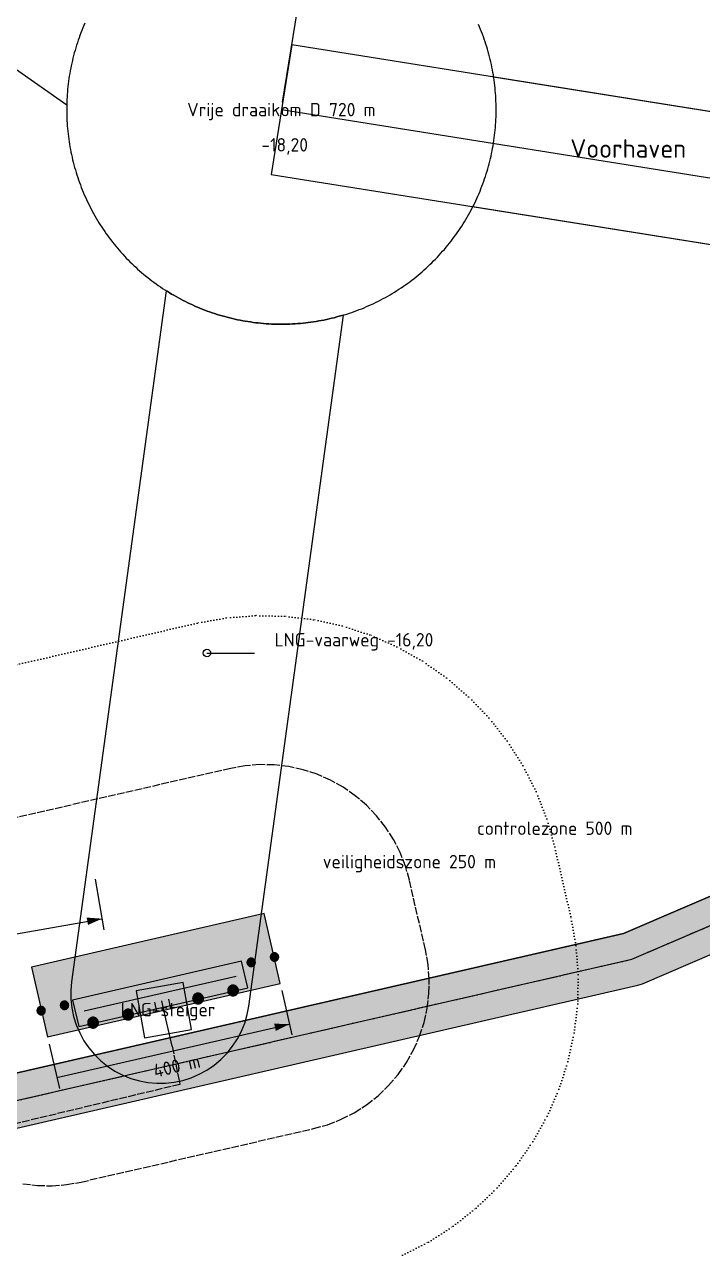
# Model space of a CAD drawing. Header units: metres. Extents: x 284000 to 318000, y 7632000 to 7666000.
# Drawn here: x 297104 to 298240, y 7647695 to 7649755 of the extents above; entities that cross this region are included whole.
import ezdxf
from ezdxf.enums import TextEntityAlignment as Align

# ---------------------------------------------------------------- set-up
doc = ezdxf.new("R2010")
doc.units = ezdxf.units.M
doc.header["$LTSCALE"] = 10
for name, pattern in [('DASHDOT', [3.556, 2.54, -0.508, 0, -0.508]), ('DASHED', [1.524, 1.27, -0.254]), ('DOT', [0.508, 0, -0.508])]:
    doc.linetypes.add(name, pattern=pattern)
for name, color, linetype in [('HV-BAGGER', 5, 'Continuous'), ('HV-D-INSTALLATIE', 211, 'Continuous'), ('HV-D-KRAAN', 7, 'Continuous'), ('HV-DRAAIKOM', 2, 'Continuous'), ('HV-GEUL', 5, 'Continuous'), ('HV-GEUL-AS', 1, 'Continuous'), ('HV-GOLFBREKER', 8, 'Continuous'), ('HV-KADE', 7, 'Continuous'), ('HV-LEIDING', 1, 'Continuous'), ('HV-ONDERGROND', 8, 'Continuous'), ('HV-SCHIP', 3, 'Continuous'), ('HV-TEKST-02', 7, 'Continuous'), ('HV-TOETS-LIGPLAATS-LNG', 4, 'Continuous'), ('HV-TOETS-WAND-VH-TALUD', 30, 'Continuous'), ('HV-VEILIGHEID', 1, 'Continuous'), ('HV-VOORHAVEN', 151, 'Continuous')]:
    doc.layers.add(name, color=color, linetype=linetype)
doc.styles.add('NLCS-ISO', font='NLCS-ISO.ttf')
picture_1 = doc.add_image_def('image1.jpg', size_in_pixel=(3400, 3400))

msp = doc.modelspace()

# ---------------------------------------------------------------- hatches: boundary and pattern name
at = {"layer": 'HV-D-INSTALLATIE', "true_color": 0x7b2cbf, "transparency": 33554534}
h = msp.add_hatch(color=211, dxfattribs=at)
h.dxf.hatch_style = 1
h.paths.add_polyline_path([(297529.9, 7648191.8), (297529.8, 7648192.5), (297529.6, 7648193.1), (297529.3, 7648193.8), (297528.9, 7648194.4), (297528.5, 7648194.9), (297528.1, 7648195.4), (297527.6, 7648195.9), (297527, 7648196.3), (297526.5, 7648196.7), (297525.8, 7648197), (297525.2, 7648197.3), (297524.5, 7648197.4), (297523.9, 7648197.6), (297523.2, 7648197.6), (297522.5, 7648197.6), (297521.8, 7648197.5), (297521.1, 7648197.4), (297520.5, 7648197.1), (297519.8, 7648196.9), (297519.2, 7648196.5), (297518.7, 7648196.1), (297518.2, 7648195.7), (297517.7, 7648195.2), (297517.3, 7648194.6), (297516.9, 7648194), (297516.6, 7648193.4), (297516.3, 7648192.8), (297516.2, 7648192.1), (297516, 7648191.4), (297516, 7648190.7), (297516, 7648190.1), (297516.1, 7648189.4), (297516.3, 7648188.7), (297516.5, 7648188), (297516.8, 7648187.4), (297517.1, 7648186.8), (297517.5, 7648186.3), (297517.9, 7648185.7), (297518.4, 7648185.3), (297519, 7648184.8), (297519.6, 7648184.5), (297520.2, 7648184.2), (297520.8, 7648183.9), (297521.5, 7648183.7), (297522.2, 7648183.6), (297522.9, 7648183.6), (297523.6, 7648183.6), (297524.2, 7648183.7), (297524.9, 7648183.8), (297525.6, 7648184), (297526.2, 7648184.3), (297526.8, 7648184.7), (297527.4, 7648185.1), (297527.9, 7648185.5), (297528.3, 7648186), (297528.8, 7648186.6), (297529.1, 7648187.1), (297529.4, 7648187.8), (297529.7, 7648188.4), (297529.9, 7648189.1), (297530, 7648189.7), (297530, 7648190.4), (297530, 7648191.1)])
h = msp.add_hatch(color=211, dxfattribs=at)
h.dxf.hatch_style = 1
h.paths.add_polyline_path([(297490.8, 7648182.8), (297490.7, 7648183.5), (297490.4, 7648184.1), (297490.2, 7648184.8), (297489.8, 7648185.4), (297489.4, 7648185.9), (297489, 7648186.5), (297488.5, 7648186.9), (297487.9, 7648187.3), (297487.3, 7648187.7), (297486.7, 7648188), (297486.1, 7648188.3), (297485.4, 7648188.5), (297484.7, 7648188.6), (297484, 7648188.6), (297483.4, 7648188.6), (297482.7, 7648188.5), (297482, 7648188.4), (297481.4, 7648188.1), (297480.7, 7648187.9), (297480.1, 7648187.5), (297479.6, 7648187.1), (297479, 7648186.7), (297478.6, 7648186.2), (297478.1, 7648185.6), (297477.8, 7648185), (297477.5, 7648184.4), (297477.2, 7648183.8), (297477, 7648183.1), (297476.9, 7648182.4), (297476.9, 7648181.7), (297476.9, 7648181.1), (297477, 7648180.4), (297477.1, 7648179.7), (297477.3, 7648179), (297477.6, 7648178.4), (297478, 7648177.8), (297478.4, 7648177.3), (297478.8, 7648176.7), (297479.3, 7648176.3), (297479.9, 7648175.8), (297480.5, 7648175.5), (297481.1, 7648175.2), (297481.7, 7648174.9), (297482.4, 7648174.7), (297483.1, 7648174.6), (297483.7, 7648174.6), (297484.4, 7648174.6), (297485.1, 7648174.7), (297485.8, 7648174.8), (297486.4, 7648175), (297487.1, 7648175.3), (297487.7, 7648175.7), (297488.2, 7648176.1), (297488.8, 7648176.5), (297489.2, 7648177), (297489.7, 7648177.6), (297490, 7648178.2), (297490.3, 7648178.8), (297490.6, 7648179.4), (297490.8, 7648180.1), (297490.9, 7648180.8), (297490.9, 7648181.4), (297490.9, 7648182.1)])
h = msp.add_hatch(color=211, dxfattribs=at)
h.dxf.hatch_style = 1
h.paths.add_polyline_path([(297462.4, 7648136), (297462.2, 7648136.9), (297462, 7648137.7), (297461.6, 7648138.5), (297461.2, 7648139.3), (297460.6, 7648140), (297460.1, 7648140.7), (297459.4, 7648141.3), (297458.7, 7648141.9), (297458, 7648142.3), (297457.2, 7648142.7), (297456.4, 7648143), (297455.5, 7648143.3), (297454.6, 7648143.4), (297453.7, 7648143.5), (297452.9, 7648143.5), (297452, 7648143.4), (297451.1, 7648143.2), (297450.3, 7648142.9), (297449.5, 7648142.5), (297448.7, 7648142.1), (297448, 7648141.6), (297447.3, 7648141), (297446.7, 7648140.3), (297446.1, 7648139.6), (297445.7, 7648138.9), (297445.3, 7648138.1), (297445, 7648137.3), (297444.7, 7648136.4), (297444.6, 7648135.5), (297444.5, 7648134.7), (297444.5, 7648133.8), (297444.7, 7648132.9), (297444.8, 7648132), (297445.1, 7648131.2), (297445.5, 7648130.4), (297445.9, 7648129.6), (297446.4, 7648128.9), (297447, 7648128.2), (297447.7, 7648127.6), (297448.4, 7648127.1), (297449.1, 7648126.6), (297449.9, 7648126.2), (297450.7, 7648125.9), (297451.6, 7648125.6), (297452.5, 7648125.5), (297453.3, 7648125.4), (297454.2, 7648125.5), (297455.1, 7648125.6), (297456, 7648125.8), (297456.8, 7648126), (297457.6, 7648126.4), (297458.4, 7648126.8), (297459.1, 7648127.4), (297459.8, 7648127.9), (297460.4, 7648128.6), (297460.9, 7648129.3), (297461.4, 7648130), (297461.8, 7648130.8), (297462.1, 7648131.7), (297462.4, 7648132.5), (297462.5, 7648133.4), (297462.6, 7648134.3), (297462.6, 7648135.2)])
h = msp.add_hatch(color=211, dxfattribs=at)
h.dxf.hatch_style = 1
h.paths.add_polyline_path([(297177.9, 7648110.9), (297177.7, 7648111.5), (297177.5, 7648112.2), (297177.2, 7648112.8), (297176.9, 7648113.4), (297176.5, 7648114), (297176, 7648114.5), (297175.5, 7648115), (297175, 7648115.4), (297174.4, 7648115.8), (297173.8, 7648116.1), (297173.1, 7648116.3), (297172.5, 7648116.5), (297171.8, 7648116.6), (297171.1, 7648116.7), (297170.4, 7648116.7), (297169.7, 7648116.6), (297169, 7648116.4), (297168.4, 7648116.2), (297167.8, 7648115.9), (297167.2, 7648115.6), (297166.6, 7648115.2), (297166.1, 7648114.7), (297165.6, 7648114.2), (297165.2, 7648113.7), (297164.8, 7648113.1), (297164.5, 7648112.5), (297164.3, 7648111.8), (297164.1, 7648111.2), (297164, 7648110.5), (297163.9, 7648109.8), (297163.9, 7648109.1), (297164, 7648108.4), (297164.2, 7648107.8), (297164.4, 7648107.1), (297164.7, 7648106.5), (297165, 7648105.9), (297165.4, 7648105.3), (297165.9, 7648104.8), (297166.4, 7648104.3), (297166.9, 7648103.9), (297167.5, 7648103.5), (297168.1, 7648103.2), (297168.8, 7648103), (297169.4, 7648102.8), (297170.1, 7648102.7), (297170.8, 7648102.6), (297171.5, 7648102.6), (297172.2, 7648102.7), (297172.8, 7648102.9), (297173.5, 7648103.1), (297174.1, 7648103.4), (297174.7, 7648103.7), (297175.3, 7648104.1), (297175.8, 7648104.6), (297176.3, 7648105.1), (297176.7, 7648105.6), (297177.1, 7648106.2), (297177.4, 7648106.8), (297177.6, 7648107.5), (297177.8, 7648108.1), (297177.9, 7648108.8), (297178, 7648109.5), (297177.9, 7648110.2)])
h = msp.add_hatch(color=211, dxfattribs=at)
h.dxf.hatch_style = 1
h.paths.add_polyline_path([(297403.8, 7648122.5), (297403.6, 7648123.4), (297403.3, 7648124.2), (297402.9, 7648125.1), (297402.5, 7648125.8), (297402, 7648126.5), (297401.4, 7648127.2), (297400.7, 7648127.8), (297400, 7648128.4), (297399.3, 7648128.8), (297398.5, 7648129.2), (297397.7, 7648129.6), (297396.8, 7648129.8), (297395.9, 7648129.9), (297395.1, 7648130), (297394.2, 7648130), (297393.3, 7648129.9), (297392.4, 7648129.7), (297391.6, 7648129.4), (297390.8, 7648129), (297390, 7648128.6), (297389.3, 7648128.1), (297388.6, 7648127.5), (297388, 7648126.9), (297387.5, 7648126.2), (297387, 7648125.4), (297386.6, 7648124.6), (297386.3, 7648123.8), (297386, 7648122.9), (297385.9, 7648122.1), (297385.8, 7648121.2), (297385.9, 7648120.3), (297386, 7648119.4), (297386.2, 7648118.5), (297386.4, 7648117.7), (297386.8, 7648116.9), (297387.2, 7648116.1), (297387.8, 7648115.4), (297388.3, 7648114.7), (297389, 7648114.1), (297389.7, 7648113.6), (297390.4, 7648113.1), (297391.2, 7648112.7), (297392.1, 7648112.4), (297392.9, 7648112.2), (297393.8, 7648112), (297394.7, 7648111.9), (297395.6, 7648112), (297396.4, 7648112.1), (297397.3, 7648112.3), (297398.1, 7648112.6), (297398.9, 7648112.9), (297399.7, 7648113.4), (297400.4, 7648113.9), (297401.1, 7648114.4), (297401.7, 7648115.1), (297402.3, 7648115.8), (297402.7, 7648116.5), (297403.1, 7648117.3), (297403.4, 7648118.2), (297403.7, 7648119), (297403.8, 7648119.9), (297403.9, 7648120.8), (297403.9, 7648121.7)])
h = msp.add_hatch(color=211, dxfattribs=at)
h.dxf.hatch_style = 1
h.paths.add_polyline_path([(297138.7, 7648101.9), (297138.6, 7648102.6), (297138.4, 7648103.2), (297138.1, 7648103.8), (297137.7, 7648104.4), (297137.3, 7648105), (297136.9, 7648105.5), (297136.4, 7648106), (297135.8, 7648106.4), (297135.3, 7648106.8), (297134.6, 7648107.1), (297134, 7648107.3), (297133.3, 7648107.5), (297132.7, 7648107.6), (297132, 7648107.7), (297131.3, 7648107.7), (297130.6, 7648107.6), (297129.9, 7648107.4), (297129.3, 7648107.2), (297128.6, 7648106.9), (297128, 7648106.6), (297127.5, 7648106.2), (297127, 7648105.7), (297126.5, 7648105.2), (297126.1, 7648104.7), (297125.7, 7648104.1), (297125.4, 7648103.5), (297125.1, 7648102.8), (297125, 7648102.2), (297124.8, 7648101.5), (297124.8, 7648100.8), (297124.8, 7648100.1), (297124.9, 7648099.4), (297125.1, 7648098.8), (297125.3, 7648098.1), (297125.6, 7648097.5), (297125.9, 7648096.9), (297126.3, 7648096.3), (297126.7, 7648095.8), (297127.2, 7648095.3), (297127.8, 7648094.9), (297128.4, 7648094.5), (297129, 7648094.2), (297129.6, 7648094), (297130.3, 7648093.8), (297131, 7648093.7), (297131.7, 7648093.6), (297132.4, 7648093.7), (297133, 7648093.7), (297133.7, 7648093.9), (297134.4, 7648094.1), (297135, 7648094.4), (297135.6, 7648094.7), (297136.2, 7648095.1), (297136.7, 7648095.6), (297137.2, 7648096.1), (297137.6, 7648096.6), (297137.9, 7648097.2), (297138.2, 7648097.8), (297138.5, 7648098.5), (297138.7, 7648099.1), (297138.8, 7648099.8), (297138.8, 7648100.5), (297138.8, 7648101.2)])
h = msp.add_hatch(color=211, dxfattribs=at)
h.dxf.hatch_style = 1
h.paths.add_polyline_path([(297286.4, 7648095.6), (297286.2, 7648096.4), (297285.9, 7648097.3), (297285.6, 7648098.1), (297285.1, 7648098.8), (297284.6, 7648099.6), (297284, 7648100.2), (297283.4, 7648100.8), (297282.7, 7648101.4), (297281.9, 7648101.9), (297281.1, 7648102.3), (297280.3, 7648102.6), (297279.5, 7648102.8), (297278.6, 7648103), (297277.7, 7648103), (297276.8, 7648103), (297275.9, 7648102.9), (297275.1, 7648102.7), (297274.2, 7648102.4), (297273.4, 7648102), (297272.7, 7648101.6), (297271.9, 7648101.1), (297271.3, 7648100.5), (297270.7, 7648099.9), (297270.1, 7648099.2), (297269.6, 7648098.4), (297269.2, 7648097.6), (297268.9, 7648096.8), (297268.7, 7648095.9), (297268.5, 7648095.1), (297268.5, 7648094.2), (297268.5, 7648093.3), (297268.6, 7648092.4), (297268.8, 7648091.6), (297269.1, 7648090.7), (297269.5, 7648089.9), (297269.9, 7648089.1), (297270.4, 7648088.4), (297271, 7648087.7), (297271.6, 7648087.1), (297272.3, 7648086.6), (297273.1, 7648086.1), (297273.9, 7648085.7), (297274.7, 7648085.4), (297275.6, 7648085.2), (297276.4, 7648085), (297277.3, 7648085), (297278.2, 7648085), (297279.1, 7648085.1), (297279.9, 7648085.3), (297280.8, 7648085.6), (297281.6, 7648085.9), (297282.4, 7648086.4), (297283.1, 7648086.9), (297283.8, 7648087.5), (297284.4, 7648088.1), (297284.9, 7648088.8), (297285.4, 7648089.6), (297285.8, 7648090.4), (297286.1, 7648091.2), (297286.3, 7648092), (297286.5, 7648092.9), (297286.5, 7648093.8), (297286.5, 7648094.7)])
h = msp.add_hatch(color=211, dxfattribs=at)
h.dxf.hatch_style = 1
h.paths.add_polyline_path([(297227.7, 7648082.1), (297227.5, 7648082.9), (297227.2, 7648083.8), (297226.9, 7648084.6), (297226.4, 7648085.4), (297225.9, 7648086.1), (297225.4, 7648086.7), (297224.7, 7648087.4), (297224, 7648087.9), (297223.3, 7648088.4), (297222.5, 7648088.8), (297221.6, 7648089.1), (297220.8, 7648089.3), (297219.9, 7648089.5), (297219, 7648089.5), (297218.1, 7648089.5), (297217.3, 7648089.4), (297216.4, 7648089.2), (297215.6, 7648088.9), (297214.7, 7648088.6), (297214, 7648088.1), (297213.3, 7648087.6), (297212.6, 7648087), (297212, 7648086.4), (297211.4, 7648085.7), (297211, 7648084.9), (297210.6, 7648084.1), (297210.2, 7648083.3), (297210, 7648082.5), (297209.9, 7648081.6), (297209.8, 7648080.7), (297209.8, 7648079.8), (297209.9, 7648078.9), (297210.1, 7648078.1), (297210.4, 7648077.2), (297210.8, 7648076.4), (297211.2, 7648075.7), (297211.7, 7648074.9), (297212.3, 7648074.3), (297212.9, 7648073.6), (297213.6, 7648073.1), (297214.4, 7648072.6), (297215.2, 7648072.2), (297216, 7648071.9), (297216.9, 7648071.7), (297217.7, 7648071.5), (297218.6, 7648071.5), (297219.5, 7648071.5), (297220.4, 7648071.6), (297221.3, 7648071.8), (297222.1, 7648072.1), (297222.9, 7648072.4), (297223.7, 7648072.9), (297224.4, 7648073.4), (297225.1, 7648074), (297225.7, 7648074.6), (297226.2, 7648075.3), (297226.7, 7648076.1), (297227.1, 7648076.9), (297227.4, 7648077.7), (297227.6, 7648078.5), (297227.8, 7648079.4), (297227.9, 7648080.3), (297227.8, 7648081.2)])
at = {"layer": 'HV-GOLFBREKER', "true_color": 0xadb5bd, "transparency": 33554534}
h = msp.add_hatch(color=8, dxfattribs=at)
h.dxf.hatch_style = 1
h.paths.add_polyline_path([(296801.3, 7647837.2), (298132.2, 7648143.2), (298136.1, 7648144.3), (298139.9, 7648145.7), (298461.9, 7648284), (298465.8, 7648285.9), (298469.4, 7648288.1), (298472.8, 7648290.6), (298739.7, 7648510.9), (298742.7, 7648513.6), (298745.4, 7648516.6), (298947.7, 7648756.1), (298948, 7648756.4), (299115.7, 7648958.9), (299232.5, 7649094.1), (299235.3, 7649097.6), (299237.6, 7649101.3), (299239.6, 7649105.3), (299241.2, 7649109.4), (299242.4, 7649113.7), (299243.1, 7649118), (299243.5, 7649122.4), (299243.4, 7649126.8), (299242.8, 7649131.2), (299241.9, 7649135.5), (299240.5, 7649139.7), (299238.7, 7649143.8), (299236.5, 7649147.6), (299234, 7649151.2), (299231.1, 7649154.6), (299227.9, 7649157.6), (299224.4, 7649160.3), (299220.7, 7649162.7), (299216.7, 7649164.7), (299212.6, 7649166.3), (299208.4, 7649167.4), (299204, 7649168.2), (299199.6, 7649168.5), (299195.2, 7649168.4), (299190.8, 7649167.9), (299186.5, 7649166.9), (299182.3, 7649165.5), (299178.3, 7649163.7), (299174.4, 7649161.6), (299170.8, 7649159), (299167.5, 7649156.2), (299164.4, 7649153), (299047.3, 7649017.4), (299046.7, 7649016.7), (298878.8, 7648814), (298679.3, 7648577.8), (298420.5, 7648364.2), (298108.1, 7648230), (296780.2, 7647924.7), (296778.3, 7647924.2), (296273.1, 7647784.2), (296268.9, 7647782.8), (296264.8, 7647781), (296261, 7647778.9), (296257.4, 7647776.3), (296254.1, 7647773.4), (296251, 7647770.2), (296248.3, 7647766.7), (296245.9, 7647763), (296244, 7647759.1), (296242.4, 7647754.9), (296241.2, 7647750.7), (296240.4, 7647746.3), (296240.1, 7647741.9), (296240.2, 7647737.5), (296240.8, 7647733.1), (296241.7, 7647728.8), (296243.1, 7647724.6), (296244.9, 7647720.6), (296247.1, 7647716.8), (296249.6, 7647713.1), (296252.5, 7647709.8), (296255.7, 7647706.8), (296259.2, 7647704), (296262.9, 7647701.7), (296266.9, 7647699.7), (296271, 7647698.1), (296275.3, 7647696.9), (296279.6, 7647696.2), (296284, 7647695.9), (296288.4, 7647696), (296292.8, 7647696.5), (296297.1, 7647697.5)])
at = {"layer": 'HV-SCHIP', "true_color": 0x80ffdb, "transparency": 33554534}
h = msp.add_hatch(color=3, dxfattribs=at)
h.dxf.hatch_style = 1
h.paths.add_polyline_path([(297142.6, 7648056.8), (297532.5, 7648146.4), (297505.6, 7648263.4), (297115.7, 7648173.8)])
h = msp.add_hatch(color=3, dxfattribs=at)
h.dxf.hatch_style = 1
h.paths.add_polyline_path([(297194.7, 7648073.9), (297478.2, 7648139.1), (297467.9, 7648183.7), (297184.4, 7648118.5)])

# ---------------------------------------------------------------- linework, layer by layer
at = {"layer": 'HV-BAGGER'}
for points in [[(296942.2, 7649782.6), (297174.7, 7649619.8), (297174.7, 7649619.8), (297174.6, 7649615.4), (297174.6, 7649610.9), (297174.6, 7649606.5), (297174.7, 7649602.1), (297174.9, 7649597.7), (297175.1, 7649593.3), (297175.3, 7649588.9), (297175.6, 7649584.5), (297176, 7649580.1), (297176.4, 7649575.7), (297176.9, 7649571.3), (297177.4, 7649566.9), (297178, 7649562.5), (297178.6, 7649558.1), (297179.3, 7649553.8), (297180.1, 7649549.4), (297180.9, 7649545.1), (297181.7, 7649540.7), (297182.6, 7649536.4), (297183.6, 7649532.1), (297184.6, 7649527.8), (297185.6, 7649523.5), (297186.7, 7649519.2), (297187.9, 7649515), (297189.1, 7649510.7), (297190.4, 7649506.5), (297191.7, 7649502.3), (297193.1, 7649498.1), (297194.5, 7649493.9), (297196, 7649489.7), (297197.5, 7649485.6), (297199.1, 7649481.4), (297200.7, 7649477.3), (297202.4, 7649473.2), (297204.1, 7649469.2), (297205.9, 7649465.1), (297207.7, 7649461.1), (297209.6, 7649457.1), (297211.5, 7649453.1), (297213.5, 7649449.2), (297215.5, 7649445.3), (297217.6, 7649441.4), (297219.7, 7649437.5), (297221.9, 7649433.6), (297224.1, 7649429.8), (297226.3, 7649426), (297228.6, 7649422.2), (297231, 7649418.5), (297233.4, 7649414.8), (297235.8, 7649411.1), (297238.3, 7649407.4), (297240.8, 7649403.8), (297243.4, 7649400.2), (297246, 7649396.7), (297248.7, 7649393.2), (297251.4, 7649389.7), (297254.1, 7649386.2), (297256.9, 7649382.8), (297259.8, 7649379.4), (297262.6, 7649376), (297265.6, 7649372.7), (297268.5, 7649369.4), (297271.5, 7649366.2), (297274.5, 7649363), (297277.6, 7649359.8), (297280.7, 7649356.7), (297283.9, 7649353.6), (297287.1, 7649350.5), (297290.3, 7649347.5), (297293.6, 7649344.5), (297296.9, 7649341.6), (297300.2, 7649338.7), (297303.6, 7649335.8), (297307, 7649333), (297310.4, 7649330.2), (297313.9, 7649327.5), (297317.4, 7649324.8), (297320.9, 7649322.2), (297324.5, 7649319.6), (297328.1, 7649317), (297331.7, 7649314.5), (297335.4, 7649312), (297339.1, 7649309.6), (297342.8, 7649307.2), (297346.6, 7649304.9), (297350.4, 7649302.6), (297354.2, 7649300.4), (297358, 7649298.2), (297361.9, 7649296.1), (297365.8, 7649294), (297369.7, 7649291.9), (297373.6, 7649289.9), (297377.6, 7649288), (297381.6, 7649286.1), (297385.6, 7649284.2), (297389.6, 7649282.4), (297393.7, 7649280.7), (297397.7, 7649278.9), (297401.8, 7649277.3), (297406, 7649275.7), (297410.1, 7649274.1), (297414.2, 7649272.6), (297418.4, 7649271.2), (297422.6, 7649269.8), (297426.8, 7649268.4), (297431, 7649267.1), (297435.3, 7649265.9), (297439.5, 7649264.7), (297443.8, 7649263.6), (297448.1, 7649262.5), (297452.4, 7649261.4), (297456.7, 7649260.5), (297461, 7649259.5), (297465.3, 7649258.6), (297469.7, 7649257.8), (297474, 7649257.1), (297478.4, 7649256.3), (297482.7, 7649255.7), (297487.1, 7649255.1), (297491.5, 7649254.5), (297495.9, 7649254), (297500.3, 7649253.6), (297504.7, 7649253.2), (297509.1, 7649252.8), (297513.5, 7649252.5), (297517.9, 7649252.3), (297522.3, 7649252.1), (297526.7, 7649252), (297531.2, 7649251.9), (297535.6, 7649251.9), (297540, 7649252), (297544.4, 7649252.1), (297548.8, 7649252.2), (297553.2, 7649252.4), (297557.7, 7649252.7), (297562.1, 7649253), (297566.5, 7649253.3), (297570.9, 7649253.7), (297575.3, 7649254.2), (297579.6, 7649254.7), (297584, 7649255.3), (297588.4, 7649256), (297592.8, 7649256.6), (297597.1, 7649257.4), (297601.5, 7649258.2), (297605.8, 7649259), (297610.1, 7649259.9), (297614.4, 7649260.9), (297618.7, 7649261.9), (297623, 7649262.9), (297627.3, 7649264.1), (297631.6, 7649265.2), (297635.8, 7649266.4), (297640, 7649267.7), (297644.3, 7649269), (297648.5, 7649270.4), (297652.6, 7649271.8), (297656.8, 7649273.3), (297660.9, 7649274.8), (297665.1, 7649276.4), (297669.2, 7649278), (297673.3, 7649279.7), (297677.3, 7649281.4), (297681.4, 7649283.2), (297685.4, 7649285), (297689.4, 7649286.9), (297693.4, 7649288.8), (297697.3, 7649290.8), (297701.3, 7649292.8), (297705.2, 7649294.9), (297709, 7649297), (297712.9, 7649299.2), (297716.7, 7649301.4), (297720.5, 7649303.6), (297724.3, 7649305.9), (297728, 7649308.3), (297731.7, 7649310.7), (297735.4, 7649313.1), (297739.1, 7649315.6), (297742.7, 7649318.2), (297746.3, 7649320.7), (297749.8, 7649323.3), (297753.4, 7649326), (297756.9, 7649328.7), (297760.3, 7649331.5), (297763.7, 7649334.3), (297767.1, 7649337.1), (297770.5, 7649340), (297773.8, 7649342.9), (297777.1, 7649345.8), (297780.3, 7649348.8), (297783.5, 7649351.9), (297786.7, 7649354.9), (297789.8, 7649358.1), (297792.9, 7649361.2), (297796, 7649364.4), (297799, 7649367.6), (297802, 7649370.9), (297804.9, 7649374.2), (297807.8, 7649377.5), (297810.7, 7649380.9), (297813.5, 7649384.3), (297816.3, 7649387.7), (297819, 7649391.2), (297821.7, 7649394.7), (297824.3, 7649398.3), (297826.9, 7649401.8), (297829.5, 7649405.4), (297832, 7649409.1), (297834.5, 7649412.7), (297836.9, 7649416.4), (297839.3, 7649420.1), (297841.6, 7649423.9), (297843.9, 7649427.7), (297846.1, 7649431.5), (297848.3, 7649435.3), (297850.5, 7649439.2), (297852.6, 7649443.1), (297854.6, 7649447), (297855.7, 7649449.3), (299215.8, 7649232.2)], [(299250.5, 7649449.4), (297890.4, 7649666.5), (297889.9, 7649670.1), (297889.1, 7649674.4), (297888.3, 7649678.8), (297887.5, 7649683.1), (297886.6, 7649687.4), (297885.6, 7649691.8), (297884.6, 7649696.1), (297883.6, 7649700.3), (297882.5, 7649704.6), (297881.3, 7649708.9), (297880.1, 7649713.1), (297878.8, 7649717.4), (297877.5, 7649721.6), (297876.1, 7649725.8), (297874.7, 7649730), (297873.2, 7649734.1), (297871.7, 7649738.3), (297870.1, 7649742.4), (297868.5, 7649746.5), (297866.8, 7649750.6), (297865.1, 7649754.7)]]:
    msp.add_lwpolyline(points, dxfattribs=at)
msp.add_lwpolyline([(297181.4, 7648134.5), (297181.6, 7648119.8), (297183.2, 7648105.2), (297186.2, 7648090.8), (297190.6, 7648076.7), (297196.4, 7648063.2), (297203.5, 7648050.3), (297211.8, 7648038.1), (297221.3, 7648026.9), (297231.8, 7648016.6), (297243.3, 7648007.3), (297255.6, 7647999.3), (297268.6, 7647992.5), (297282.3, 7647987), (297296.4, 7647982.9), (297310.9, 7647980.2), (297325.6, 7647978.9), (297340.3, 7647979.1), (297354.9, 7647980.7), (297369.3, 7647983.7), (297383.4, 7647988.1), (297396.9, 7647993.9), (297409.8, 7648001), (297422, 7648009.3), (297433.2, 7648018.8), (297443.5, 7648029.3), (297452.7, 7648040.8), (297460.8, 7648053.1), (297467.6, 7648066.2), (297473.1, 7648079.8), (297477.2, 7648094), (297479.9, 7648108.4), (297638.8, 7649267.3), (297635.8, 7649266.4), (297631.6, 7649265.2), (297627.3, 7649264.1), (297623, 7649262.9), (297618.7, 7649261.9), (297614.4, 7649260.9), (297610.1, 7649259.9), (297605.8, 7649259), (297601.5, 7649258.2), (297597.1, 7649257.4), (297592.8, 7649256.6), (297588.4, 7649256), (297584, 7649255.3), (297579.6, 7649254.7), (297575.3, 7649254.2), (297570.9, 7649253.7), (297566.5, 7649253.3), (297562.1, 7649253), (297557.7, 7649252.7), (297553.2, 7649252.4), (297548.8, 7649252.2), (297544.4, 7649252.1), (297540, 7649252), (297535.6, 7649251.9), (297531.2, 7649251.9), (297526.7, 7649252), (297522.3, 7649252.1), (297517.9, 7649252.3), (297513.5, 7649252.5), (297509.1, 7649252.8), (297504.7, 7649253.2), (297500.3, 7649253.6), (297495.9, 7649254), (297491.5, 7649254.5), (297487.1, 7649255.1), (297482.7, 7649255.7), (297478.4, 7649256.3), (297474, 7649257.1), (297469.7, 7649257.8), (297465.3, 7649258.6), (297461, 7649259.5), (297456.7, 7649260.5), (297452.4, 7649261.4), (297448.1, 7649262.5), (297443.8, 7649263.6), (297439.5, 7649264.7), (297435.3, 7649265.9), (297431, 7649267.1), (297426.8, 7649268.4), (297422.6, 7649269.8), (297418.4, 7649271.2), (297414.2, 7649272.6), (297410.1, 7649274.1), (297406, 7649275.7), (297401.8, 7649277.3), (297397.7, 7649278.9), (297393.7, 7649280.7), (297389.6, 7649282.4), (297385.6, 7649284.2), (297381.6, 7649286.1), (297377.6, 7649288), (297373.6, 7649289.9), (297369.7, 7649291.9), (297365.8, 7649294), (297361.9, 7649296.1), (297358, 7649298.2), (297354.2, 7649300.4), (297350.4, 7649302.6), (297346.6, 7649304.9), (297342.8, 7649307.2), (297341.5, 7649308.1), (297182.7, 7648149.2), (297181.4, 7648134.5)], close=True, dxfattribs=at)
at = {"layer": 'HV-D-INSTALLATIE'}
for points in [[(297529.9, 7648191.8), (297529.8, 7648192.5), (297529.6, 7648193.1), (297529.3, 7648193.8), (297528.9, 7648194.4), (297528.5, 7648194.9), (297528.1, 7648195.4), (297527.6, 7648195.9), (297527, 7648196.3), (297526.5, 7648196.7), (297525.8, 7648197), (297525.2, 7648197.3), (297524.5, 7648197.4), (297523.9, 7648197.6), (297523.2, 7648197.6), (297522.5, 7648197.6), (297521.8, 7648197.5), (297521.1, 7648197.4), (297520.5, 7648197.1), (297519.8, 7648196.9), (297519.2, 7648196.5), (297518.7, 7648196.1), (297518.2, 7648195.7), (297517.7, 7648195.2), (297517.3, 7648194.6), (297516.9, 7648194), (297516.6, 7648193.4), (297516.3, 7648192.8), (297516.2, 7648192.1), (297516, 7648191.4), (297516, 7648190.7), (297516, 7648190.1), (297516.1, 7648189.4), (297516.3, 7648188.7), (297516.5, 7648188), (297516.8, 7648187.4), (297517.1, 7648186.8), (297517.5, 7648186.3), (297517.9, 7648185.7), (297518.4, 7648185.3), (297519, 7648184.8), (297519.6, 7648184.5), (297520.2, 7648184.2), (297520.8, 7648183.9), (297521.5, 7648183.7), (297522.2, 7648183.6), (297522.9, 7648183.6), (297523.6, 7648183.6), (297524.2, 7648183.7), (297524.9, 7648183.8), (297525.6, 7648184), (297526.2, 7648184.3), (297526.8, 7648184.7), (297527.4, 7648185.1), (297527.9, 7648185.5), (297528.3, 7648186), (297528.8, 7648186.6), (297529.1, 7648187.1), (297529.4, 7648187.8), (297529.7, 7648188.4), (297529.9, 7648189.1), (297530, 7648189.7), (297530, 7648190.4), (297530, 7648191.1), (297529.9, 7648191.8)], [(297490.8, 7648182.8), (297490.7, 7648183.5), (297490.4, 7648184.1), (297490.2, 7648184.8), (297489.8, 7648185.4), (297489.4, 7648185.9), (297489, 7648186.5), (297488.5, 7648186.9), (297487.9, 7648187.3), (297487.3, 7648187.7), (297486.7, 7648188), (297486.1, 7648188.3), (297485.4, 7648188.5), (297484.7, 7648188.6), (297484, 7648188.6), (297483.4, 7648188.6), (297482.7, 7648188.5), (297482, 7648188.4), (297481.4, 7648188.1), (297480.7, 7648187.9), (297480.1, 7648187.5), (297479.6, 7648187.1), (297479, 7648186.7), (297478.6, 7648186.2), (297478.1, 7648185.6), (297477.8, 7648185), (297477.5, 7648184.4), (297477.2, 7648183.8), (297477, 7648183.1), (297476.9, 7648182.4), (297476.9, 7648181.7), (297476.9, 7648181.1), (297477, 7648180.4), (297477.1, 7648179.7), (297477.3, 7648179), (297477.6, 7648178.4), (297478, 7648177.8), (297478.4, 7648177.3), (297478.8, 7648176.7), (297479.3, 7648176.3), (297479.9, 7648175.8), (297480.5, 7648175.5), (297481.1, 7648175.2), (297481.7, 7648174.9), (297482.4, 7648174.7), (297483.1, 7648174.6), (297483.7, 7648174.6), (297484.4, 7648174.6), (297485.1, 7648174.7), (297485.8, 7648174.8), (297486.4, 7648175), (297487.1, 7648175.3), (297487.7, 7648175.7), (297488.2, 7648176.1), (297488.8, 7648176.5), (297489.2, 7648177), (297489.7, 7648177.6), (297490, 7648178.2), (297490.3, 7648178.8), (297490.6, 7648179.4), (297490.8, 7648180.1), (297490.9, 7648180.8), (297490.9, 7648181.4), (297490.9, 7648182.1), (297490.8, 7648182.8)], [(297462.4, 7648136), (297462.2, 7648136.9), (297462, 7648137.7), (297461.6, 7648138.5), (297461.2, 7648139.3), (297460.6, 7648140), (297460.1, 7648140.7), (297459.4, 7648141.3), (297458.7, 7648141.9), (297458, 7648142.3), (297457.2, 7648142.7), (297456.4, 7648143), (297455.5, 7648143.3), (297454.6, 7648143.4), (297453.7, 7648143.5), (297452.9, 7648143.5), (297452, 7648143.4), (297451.1, 7648143.2), (297450.3, 7648142.9), (297449.5, 7648142.5), (297448.7, 7648142.1), (297448, 7648141.6), (297447.3, 7648141), (297446.7, 7648140.3), (297446.1, 7648139.6), (297445.7, 7648138.9), (297445.3, 7648138.1), (297445, 7648137.3), (297444.7, 7648136.4), (297444.6, 7648135.5), (297444.5, 7648134.7), (297444.5, 7648133.8), (297444.7, 7648132.9), (297444.8, 7648132), (297445.1, 7648131.2), (297445.5, 7648130.4), (297445.9, 7648129.6), (297446.4, 7648128.9), (297447, 7648128.2), (297447.7, 7648127.6), (297448.4, 7648127.1), (297449.1, 7648126.6), (297449.9, 7648126.2), (297450.7, 7648125.9), (297451.6, 7648125.6), (297452.5, 7648125.5), (297453.3, 7648125.4), (297454.2, 7648125.5), (297455.1, 7648125.6), (297456, 7648125.8), (297456.8, 7648126), (297457.6, 7648126.4), (297458.4, 7648126.8), (297459.1, 7648127.4), (297459.8, 7648127.9), (297460.4, 7648128.6), (297460.9, 7648129.3), (297461.4, 7648130), (297461.8, 7648130.8), (297462.1, 7648131.7), (297462.4, 7648132.5), (297462.5, 7648133.4), (297462.6, 7648134.3), (297462.6, 7648135.2), (297462.4, 7648136)], [(297177.9, 7648110.9), (297177.7, 7648111.5), (297177.5, 7648112.2), (297177.2, 7648112.8), (297176.9, 7648113.4), (297176.5, 7648114), (297176, 7648114.5), (297175.5, 7648115), (297175, 7648115.4), (297174.4, 7648115.8), (297173.8, 7648116.1), (297173.1, 7648116.3), (297172.5, 7648116.5), (297171.8, 7648116.6), (297171.1, 7648116.7), (297170.4, 7648116.7), (297169.7, 7648116.6), (297169, 7648116.4), (297168.4, 7648116.2), (297167.8, 7648115.9), (297167.2, 7648115.6), (297166.6, 7648115.2), (297166.1, 7648114.7), (297165.6, 7648114.2), (297165.2, 7648113.7), (297164.8, 7648113.1), (297164.5, 7648112.5), (297164.3, 7648111.8), (297164.1, 7648111.2), (297164, 7648110.5), (297163.9, 7648109.8), (297163.9, 7648109.1), (297164, 7648108.4), (297164.2, 7648107.8), (297164.4, 7648107.1), (297164.7, 7648106.5), (297165, 7648105.9), (297165.4, 7648105.3), (297165.9, 7648104.8), (297166.4, 7648104.3), (297166.9, 7648103.9), (297167.5, 7648103.5), (297168.1, 7648103.2), (297168.8, 7648103), (297169.4, 7648102.8), (297170.1, 7648102.7), (297170.8, 7648102.6), (297171.5, 7648102.6), (297172.2, 7648102.7), (297172.8, 7648102.9), (297173.5, 7648103.1), (297174.1, 7648103.4), (297174.7, 7648103.7), (297175.3, 7648104.1), (297175.8, 7648104.6), (297176.3, 7648105.1), (297176.7, 7648105.6), (297177.1, 7648106.2), (297177.4, 7648106.8), (297177.6, 7648107.5), (297177.8, 7648108.1), (297177.9, 7648108.8), (297178, 7648109.5), (297177.9, 7648110.2), (297177.9, 7648110.9)], [(297403.8, 7648122.5), (297403.6, 7648123.4), (297403.3, 7648124.2), (297402.9, 7648125.1), (297402.5, 7648125.8), (297402, 7648126.5), (297401.4, 7648127.2), (297400.7, 7648127.8), (297400, 7648128.4), (297399.3, 7648128.8), (297398.5, 7648129.2), (297397.7, 7648129.6), (297396.8, 7648129.8), (297395.9, 7648129.9), (297395.1, 7648130), (297394.2, 7648130), (297393.3, 7648129.9), (297392.4, 7648129.7), (297391.6, 7648129.4), (297390.8, 7648129), (297390, 7648128.6), (297389.3, 7648128.1), (297388.6, 7648127.5), (297388, 7648126.9), (297387.5, 7648126.2), (297387, 7648125.4), (297386.6, 7648124.6), (297386.3, 7648123.8), (297386, 7648122.9), (297385.9, 7648122.1), (297385.8, 7648121.2), (297385.9, 7648120.3), (297386, 7648119.4), (297386.2, 7648118.5), (297386.4, 7648117.7), (297386.8, 7648116.9), (297387.2, 7648116.1), (297387.8, 7648115.4), (297388.3, 7648114.7), (297389, 7648114.1), (297389.7, 7648113.6), (297390.4, 7648113.1), (297391.2, 7648112.7), (297392.1, 7648112.4), (297392.9, 7648112.2), (297393.8, 7648112), (297394.7, 7648111.9), (297395.6, 7648112), (297396.4, 7648112.1), (297397.3, 7648112.3), (297398.1, 7648112.6), (297398.9, 7648112.9), (297399.7, 7648113.4), (297400.4, 7648113.9), (297401.1, 7648114.4), (297401.7, 7648115.1), (297402.3, 7648115.8), (297402.7, 7648116.5), (297403.1, 7648117.3), (297403.4, 7648118.2), (297403.7, 7648119), (297403.8, 7648119.9), (297403.9, 7648120.8), (297403.9, 7648121.7), (297403.8, 7648122.5)], [(297138.7, 7648101.9), (297138.6, 7648102.6), (297138.4, 7648103.2), (297138.1, 7648103.8), (297137.7, 7648104.4), (297137.3, 7648105), (297136.9, 7648105.5), (297136.4, 7648106), (297135.8, 7648106.4), (297135.3, 7648106.8), (297134.6, 7648107.1), (297134, 7648107.3), (297133.3, 7648107.5), (297132.7, 7648107.6), (297132, 7648107.7), (297131.3, 7648107.7), (297130.6, 7648107.6), (297129.9, 7648107.4), (297129.3, 7648107.2), (297128.6, 7648106.9), (297128, 7648106.6), (297127.5, 7648106.2), (297127, 7648105.7), (297126.5, 7648105.2), (297126.1, 7648104.7), (297125.7, 7648104.1), (297125.4, 7648103.5), (297125.1, 7648102.8), (297125, 7648102.2), (297124.8, 7648101.5), (297124.8, 7648100.8), (297124.8, 7648100.1), (297124.9, 7648099.4), (297125.1, 7648098.8), (297125.3, 7648098.1), (297125.6, 7648097.5), (297125.9, 7648096.9), (297126.3, 7648096.3), (297126.7, 7648095.8), (297127.2, 7648095.3), (297127.8, 7648094.9), (297128.4, 7648094.5), (297129, 7648094.2), (297129.6, 7648094), (297130.3, 7648093.8), (297131, 7648093.7), (297131.7, 7648093.6), (297132.4, 7648093.7), (297133, 7648093.7), (297133.7, 7648093.9), (297134.4, 7648094.1), (297135, 7648094.4), (297135.6, 7648094.7), (297136.2, 7648095.1), (297136.7, 7648095.6), (297137.2, 7648096.1), (297137.6, 7648096.6), (297137.9, 7648097.2), (297138.2, 7648097.8), (297138.5, 7648098.5), (297138.7, 7648099.1), (297138.8, 7648099.8), (297138.8, 7648100.5), (297138.8, 7648101.2), (297138.7, 7648101.9)], [(297286.4, 7648095.6), (297286.2, 7648096.4), (297285.9, 7648097.3), (297285.6, 7648098.1), (297285.1, 7648098.8), (297284.6, 7648099.6), (297284, 7648100.2), (297283.4, 7648100.8), (297282.7, 7648101.4), (297281.9, 7648101.9), (297281.1, 7648102.3), (297280.3, 7648102.6), (297279.5, 7648102.8), (297278.6, 7648103), (297277.7, 7648103), (297276.8, 7648103), (297275.9, 7648102.9), (297275.1, 7648102.7), (297274.2, 7648102.4), (297273.4, 7648102), (297272.7, 7648101.6), (297271.9, 7648101.1), (297271.3, 7648100.5), (297270.7, 7648099.9), (297270.1, 7648099.2), (297269.6, 7648098.4), (297269.2, 7648097.6), (297268.9, 7648096.8), (297268.7, 7648095.9), (297268.5, 7648095.1), (297268.5, 7648094.2), (297268.5, 7648093.3), (297268.6, 7648092.4), (297268.8, 7648091.6), (297269.1, 7648090.7), (297269.5, 7648089.9), (297269.9, 7648089.1), (297270.4, 7648088.4), (297271, 7648087.7), (297271.6, 7648087.1), (297272.3, 7648086.6), (297273.1, 7648086.1), (297273.9, 7648085.7), (297274.7, 7648085.4), (297275.6, 7648085.2), (297276.4, 7648085), (297277.3, 7648085), (297278.2, 7648085), (297279.1, 7648085.1), (297279.9, 7648085.3), (297280.8, 7648085.6), (297281.6, 7648085.9), (297282.4, 7648086.4), (297283.1, 7648086.9), (297283.8, 7648087.5), (297284.4, 7648088.1), (297284.9, 7648088.8), (297285.4, 7648089.6), (297285.8, 7648090.4), (297286.1, 7648091.2), (297286.3, 7648092), (297286.5, 7648092.9), (297286.5, 7648093.8), (297286.5, 7648094.7), (297286.4, 7648095.6)], [(297227.7, 7648082.1), (297227.5, 7648082.9), (297227.2, 7648083.8), (297226.9, 7648084.6), (297226.4, 7648085.4), (297225.9, 7648086.1), (297225.4, 7648086.7), (297224.7, 7648087.4), (297224, 7648087.9), (297223.3, 7648088.4), (297222.5, 7648088.8), (297221.6, 7648089.1), (297220.8, 7648089.3), (297219.9, 7648089.5), (297219, 7648089.5), (297218.1, 7648089.5), (297217.3, 7648089.4), (297216.4, 7648089.2), (297215.6, 7648088.9), (297214.7, 7648088.6), (297214, 7648088.1), (297213.3, 7648087.6), (297212.6, 7648087), (297212, 7648086.4), (297211.4, 7648085.7), (297211, 7648084.9), (297210.6, 7648084.1), (297210.2, 7648083.3), (297210, 7648082.5), (297209.9, 7648081.6), (297209.8, 7648080.7), (297209.8, 7648079.8), (297209.9, 7648078.9), (297210.1, 7648078.1), (297210.4, 7648077.2), (297210.8, 7648076.4), (297211.2, 7648075.7), (297211.7, 7648074.9), (297212.3, 7648074.3), (297212.9, 7648073.6), (297213.6, 7648073.1), (297214.4, 7648072.6), (297215.2, 7648072.2), (297216, 7648071.9), (297216.9, 7648071.7), (297217.7, 7648071.5), (297218.6, 7648071.5), (297219.5, 7648071.5), (297220.4, 7648071.6), (297221.3, 7648071.8), (297222.1, 7648072.1), (297222.9, 7648072.4), (297223.7, 7648072.9), (297224.4, 7648073.4), (297225.1, 7648074), (297225.7, 7648074.6), (297226.2, 7648075.3), (297226.7, 7648076.1), (297227.1, 7648076.9), (297227.4, 7648077.7), (297227.6, 7648078.5), (297227.8, 7648079.4), (297227.9, 7648080.3), (297227.8, 7648081.2), (297227.7, 7648082.1)]]:
    msp.add_lwpolyline(points, close=True, dxfattribs=at)
msp.add_lwpolyline([(297351.5, 7648040.8), (297337.5, 7648101.6)], dxfattribs=at)
at = {"layer": 'HV-D-KRAAN'}
for points in [[(297325.8, 7648098.9), (297322.2, 7648114.6)], [(297337.5, 7648101.6), (297333.9, 7648117.3)], [(297349.3, 7648104.3), (297345.7, 7648120)]]:
    msp.add_lwpolyline(points, dxfattribs=at)
at = {"layer": 'HV-DRAAIKOM'}
msp.add_lwpolyline([(297205.1, 7649756.9), (297203.3, 7649752.9), (297201.6, 7649748.8), (297200, 7649744.7), (297198.4, 7649740.6), (297196.8, 7649736.4), (297195.3, 7649732.3), (297193.9, 7649728.1), (297192.5, 7649723.9), (297191.1, 7649719.7), (297189.8, 7649715.5), (297188.6, 7649711.2), (297187.4, 7649707), (297186.2, 7649702.7), (297185.1, 7649698.4), (297184.1, 7649694.1), (297183.1, 7649689.8), (297182.2, 7649685.5), (297181.3, 7649681.2), (297180.5, 7649676.8), (297179.7, 7649672.5), (297179, 7649668.1), (297178.4, 7649663.8), (297177.7, 7649659.4), (297177.2, 7649655), (297176.7, 7649650.6), (297176.2, 7649646.2), (297175.8, 7649641.8), (297175.5, 7649637.4), (297175.2, 7649633), (297175, 7649628.6), (297174.8, 7649624.2), (297174.7, 7649619.8), (297174.6, 7649615.4), (297174.6, 7649610.9), (297174.6, 7649606.5), (297174.7, 7649602.1), (297174.9, 7649597.7), (297175.1, 7649593.3), (297175.3, 7649588.9), (297175.6, 7649584.5), (297176, 7649580.1), (297176.4, 7649575.7), (297176.9, 7649571.3), (297177.4, 7649566.9), (297178, 7649562.5), (297178.6, 7649558.1), (297179.3, 7649553.8), (297180.1, 7649549.4), (297180.9, 7649545.1), (297181.7, 7649540.7), (297182.6, 7649536.4), (297183.6, 7649532.1), (297184.6, 7649527.8), (297185.6, 7649523.5), (297186.7, 7649519.2), (297187.9, 7649515), (297189.1, 7649510.7), (297190.4, 7649506.5), (297191.7, 7649502.3), (297193.1, 7649498.1), (297194.5, 7649493.9), (297196, 7649489.7), (297197.5, 7649485.6), (297199.1, 7649481.4), (297200.7, 7649477.3), (297202.4, 7649473.2), (297204.1, 7649469.2), (297205.9, 7649465.1), (297207.7, 7649461.1), (297209.6, 7649457.1), (297211.5, 7649453.1), (297213.5, 7649449.2), (297215.5, 7649445.3), (297217.6, 7649441.4), (297219.7, 7649437.5), (297221.9, 7649433.6), (297224.1, 7649429.8), (297226.3, 7649426), (297228.6, 7649422.2), (297231, 7649418.5), (297233.4, 7649414.8), (297235.8, 7649411.1), (297238.3, 7649407.4), (297240.8, 7649403.8), (297243.4, 7649400.2), (297246, 7649396.7), (297248.7, 7649393.2), (297251.4, 7649389.7), (297254.1, 7649386.2), (297256.9, 7649382.8), (297259.8, 7649379.4), (297262.6, 7649376), (297265.6, 7649372.7), (297268.5, 7649369.4), (297271.5, 7649366.2), (297274.5, 7649363), (297277.6, 7649359.8), (297280.7, 7649356.7), (297283.9, 7649353.6), (297287.1, 7649350.5), (297290.3, 7649347.5), (297293.6, 7649344.5), (297296.9, 7649341.6), (297300.2, 7649338.7), (297303.6, 7649335.8), (297307, 7649333), (297310.4, 7649330.2), (297313.9, 7649327.5), (297317.4, 7649324.8), (297320.9, 7649322.2), (297324.5, 7649319.6), (297328.1, 7649317), (297331.7, 7649314.5), (297335.4, 7649312), (297339.1, 7649309.6), (297342.8, 7649307.2), (297346.6, 7649304.9), (297350.4, 7649302.6), (297354.2, 7649300.4), (297358, 7649298.2), (297361.9, 7649296.1), (297365.8, 7649294), (297369.7, 7649291.9), (297373.6, 7649289.9), (297377.6, 7649288), (297381.6, 7649286.1), (297385.6, 7649284.2), (297389.6, 7649282.4), (297393.7, 7649280.7), (297397.7, 7649278.9), (297401.8, 7649277.3), (297406, 7649275.7), (297410.1, 7649274.1), (297414.2, 7649272.6), (297418.4, 7649271.2), (297422.6, 7649269.8), (297426.8, 7649268.4), (297431, 7649267.1), (297435.3, 7649265.9), (297439.5, 7649264.7), (297443.8, 7649263.6), (297448.1, 7649262.5), (297452.4, 7649261.4), (297456.7, 7649260.5), (297461, 7649259.5), (297465.3, 7649258.6), (297469.7, 7649257.8), (297474, 7649257.1), (297478.4, 7649256.3), (297482.7, 7649255.7), (297487.1, 7649255.1), (297491.5, 7649254.5), (297495.9, 7649254), (297500.3, 7649253.6), (297504.7, 7649253.2), (297509.1, 7649252.8), (297513.5, 7649252.5), (297517.9, 7649252.3), (297522.3, 7649252.1), (297526.7, 7649252), (297531.2, 7649251.9), (297535.6, 7649251.9), (297540, 7649252), (297544.4, 7649252.1), (297548.8, 7649252.2), (297553.2, 7649252.4), (297557.7, 7649252.7), (297562.1, 7649253), (297566.5, 7649253.3), (297570.9, 7649253.7), (297575.3, 7649254.2), (297579.6, 7649254.7), (297584, 7649255.3), (297588.4, 7649256), (297592.8, 7649256.6), (297597.1, 7649257.4), (297601.5, 7649258.2), (297605.8, 7649259), (297610.1, 7649259.9), (297614.4, 7649260.9), (297618.7, 7649261.9), (297623, 7649262.9), (297627.3, 7649264.1), (297631.6, 7649265.2), (297635.8, 7649266.4), (297640, 7649267.7), (297644.3, 7649269), (297648.5, 7649270.4), (297652.6, 7649271.8), (297656.8, 7649273.3), (297660.9, 7649274.8), (297665.1, 7649276.4), (297669.2, 7649278), (297673.3, 7649279.7), (297677.3, 7649281.4), (297681.4, 7649283.2), (297685.4, 7649285), (297689.4, 7649286.9), (297693.4, 7649288.8), (297697.3, 7649290.8), (297701.3, 7649292.8), (297705.2, 7649294.9), (297709, 7649297), (297712.9, 7649299.2), (297716.7, 7649301.4), (297720.5, 7649303.6), (297724.3, 7649305.9), (297728, 7649308.3), (297731.7, 7649310.7), (297735.4, 7649313.1), (297739.1, 7649315.6), (297742.7, 7649318.2), (297746.3, 7649320.7), (297749.8, 7649323.3), (297753.4, 7649326), (297756.9, 7649328.7), (297760.3, 7649331.5), (297763.7, 7649334.3), (297767.1, 7649337.1), (297770.5, 7649340), (297773.8, 7649342.9), (297777.1, 7649345.8), (297780.3, 7649348.8), (297783.5, 7649351.9), (297786.7, 7649354.9), (297789.8, 7649358.1), (297792.9, 7649361.2), (297796, 7649364.4), (297799, 7649367.6), (297802, 7649370.9), (297804.9, 7649374.2), (297807.8, 7649377.5), (297810.7, 7649380.9), (297813.5, 7649384.3), (297816.3, 7649387.7), (297819, 7649391.2), (297821.7, 7649394.7), (297824.3, 7649398.3), (297826.9, 7649401.8), (297829.5, 7649405.4), (297832, 7649409.1), (297834.5, 7649412.7), (297836.9, 7649416.4), (297839.3, 7649420.1), (297841.6, 7649423.9), (297843.9, 7649427.7), (297846.1, 7649431.5), (297848.3, 7649435.3), (297850.5, 7649439.2), (297852.6, 7649443.1), (297854.6, 7649447), (297856.6, 7649450.9), (297858.6, 7649454.9), (297860.5, 7649458.9), (297862.3, 7649462.9), (297864.1, 7649466.9), (297865.9, 7649471), (297867.6, 7649475.1), (297869.2, 7649479.2), (297870.8, 7649483.3), (297872.4, 7649487.4), (297873.9, 7649491.6), (297875.3, 7649495.7), (297876.7, 7649499.9), (297878.1, 7649504.1), (297879.4, 7649508.4), (297880.6, 7649512.6), (297881.8, 7649516.8), (297883, 7649521.1), (297884, 7649525.4), (297885.1, 7649529.7), (297886.1, 7649534), (297887, 7649538.3), (297887.9, 7649542.6), (297888.7, 7649547), (297889.5, 7649551.3), (297890.2, 7649555.7), (297890.8, 7649560.1), (297891.5, 7649564.4), (297892, 7649568.8), (297892.5, 7649573.2), (297893, 7649577.6), (297893.4, 7649582), (297893.7, 7649586.4), (297894, 7649590.8), (297894.2, 7649595.2), (297894.4, 7649599.6), (297894.5, 7649604.1), (297894.6, 7649608.5), (297894.6, 7649612.9), (297894.6, 7649617.3), (297894.5, 7649621.7), (297894.3, 7649626.2), (297894.1, 7649630.6), (297893.9, 7649635), (297893.5, 7649639.4), (297893.2, 7649643.8), (297892.8, 7649648.2), (297892.3, 7649652.6), (297891.8, 7649657), (297891.2, 7649661.3), (297890.6, 7649665.7), (297889.9, 7649670.1), (297889.1, 7649674.4), (297889.1, 7649674.4), (297888.3, 7649678.8), (297887.5, 7649683.1), (297886.6, 7649687.4), (297885.6, 7649691.8), (297884.6, 7649696.1), (297883.6, 7649700.3), (297882.5, 7649704.6), (297881.3, 7649708.9), (297880.1, 7649713.1), (297878.8, 7649717.4), (297877.5, 7649721.6), (297876.1, 7649725.8), (297874.7, 7649730), (297873.2, 7649734.1), (297871.7, 7649738.3), (297870.1, 7649742.4), (297868.5, 7649746.5), (297866.8, 7649750.6), (297865.1, 7649754.7)], dxfattribs=at)
at = {"layer": 'HV-GEUL'}
msp.add_lwpolyline([(299215.8, 7649232.2), (299250.5, 7649449.4), (297551.9, 7649720.5), (297517.3, 7649503.3), (299215.8, 7649232.2)], close=True, dxfattribs=at)
at = {"layer": 'HV-GEUL-AS'}
msp.add_lwpolyline([(297534.6, 7649611.9), (299233.2, 7649340.8), (301701.9, 7648946.7)], dxfattribs=at)
at = {"layer": 'HV-GEUL-AS', "linetype": 'DASHDOT'}
msp.add_lwpolyline([(296285.1, 7647740.8), (296790.3, 7647880.9), (298122.1, 7648187), (298444.2, 7648325.3), (298711, 7648545.6), (298913.4, 7648785.1), (299081.4, 7648988), (299198.5, 7649123.5)], dxfattribs=at)
at = {"layer": 'HV-GOLFBREKER'}
for points in [[(298420.5, 7648364.2), (298108.1, 7648230), (296780.2, 7647924.7)], [(296801.3, 7647837.2), (298132.2, 7648143.2), (298136.1, 7648144.3), (298139.9, 7648145.7), (298461.9, 7648284)]]:
    msp.add_lwpolyline(points, dxfattribs=at)
at = {"layer": 'HV-KADE'}
msp.add_lwpolyline([(297383.9, 7648069.2), (297370, 7648148), (297291.2, 7648134.1), (297305.1, 7648055.3), (297383.9, 7648069.2)], close=True, dxfattribs=at)
msp.add_lwpolyline([(297351.5, 7648040.8), (297337.5, 7648101.6)], dxfattribs=at)
at = {"layer": 'HV-LEIDING', "linetype": 'DASHED'}
msp.add_lwpolyline([(297351.5, 7648040.8), (297364.4, 7647976.9), (296797.2, 7647841.3), (296392.6, 7647708.9), (296263, 7647635.1)], dxfattribs=at)
at = {"layer": 'HV-SCHIP'}
for points in [[(297142.6, 7648056.8), (297532.5, 7648146.4), (297505.6, 7648263.4), (297115.7, 7648173.8), (297142.6, 7648056.8)], [(297194.7, 7648073.9), (297478.2, 7648139.1), (297467.9, 7648183.7), (297184.4, 7648118.5), (297194.7, 7648073.9)]]:
    msp.add_lwpolyline(points, close=True, dxfattribs=at)
at = {"layer": 'HV-TEKST-02'}
for p, q in [((297536.6, 7649624.3), (297597.5, 7650005.7)), ((297409.7, 7648700.5), (297489.6, 7648700.5)), ((297222.1, 7648321.3), (297237.1, 7648236.4)), ((296245.6, 7648080.6), (297233.8, 7648254.9)), ((297535.3, 7648134.2), (297552.3, 7648059.9)), ((297158.3, 7647988.6), (297548.1, 7648078.2)), ((297145.4, 7648044.6), (297162.5, 7647970.3))]:
    msp.add_line(p, q, dxfattribs=at)
msp.add_circle((297409.7, 7648700.5), 6.25, dxfattribs=at)
for points in [[(297233.8, 7648254.9), (297208.1, 7648256.7), (297210.3, 7648244.4)], [(297548.1, 7648078.2), (297522.4, 7648078.7), (297525.2, 7648066.5)], [(297158.3, 7647988.6), (297181.3, 7648000.3), (297184.1, 7647988.1)]]:
    msp.add_solid(points, dxfattribs=at)
at = {"layer": 'HV-TOETS-LIGPLAATS-LNG'}
msp.add_line((297458.9, 7648158.1), (297203.7, 7648099.5), dxfattribs=at)
at = {"layer": 'HV-TOETS-WAND-VH-TALUD'}
for p, q in [((298122.1, 7648187), (298444.2, 7648325.3)), ((296790.3, 7647880.9), (298122.1, 7648187))]:
    msp.add_line(p, q, dxfattribs=at)
at = {"layer": 'HV-VEILIGHEID', "linetype": 'DOT'}
msp.add_lwpolyline([(297737.4, 7647690.3), (297781.1, 7647712.6), (297822.4, 7647739.1), (297861, 7647769.5), (297896.3, 7647803.5), (297928.2, 7647840.8), (297956.2, 7647881.1), (297980.2, 7647923.9), (297999.9, 7647968.8), (298015, 7648015.5), (298025.5, 7648063.4), (298031.3, 7648112.2), (298032.2, 7648161.2), (298028.4, 7648210.1), (298019.7, 7648258.4), (297992.9, 7648375.4), (297979.5, 7648422.6), (297961.6, 7648468.3), (297939.4, 7648512), (297912.9, 7648553.3), (297882.5, 7648591.9), (297848.5, 7648627.2), (297811.2, 7648659.1), (297770.9, 7648687.1), (297728.1, 7648711.1), (297683.1, 7648730.8), (297636.5, 7648745.9), (297588.6, 7648756.4), (297539.8, 7648762.2), (297490.8, 7648763.2), (297441.8, 7648759.3), (297393.5, 7648750.7), (297003.7, 7648661)], dxfattribs=at)
at = {"layer": 'HV-VEILIGHEID', "linetype": 'DASHED'}
msp.add_lwpolyline([(297101.1, 7647810.3), (297125.5, 7647807.4), (297150, 7647806.9), (297174.5, 7647808.8), (297198.6, 7647813.2), (297588.5, 7647902.8), (297612.1, 7647909.4), (297634.9, 7647918.4), (297656.8, 7647929.5), (297677.4, 7647942.8), (297696.7, 7647957.9), (297714.4, 7647975), (297730.3, 7647993.6), (297744.3, 7648013.7), (297756.3, 7648035.2), (297766.2, 7648057.6), (297773.7, 7648081), (297779, 7648104.9), (297781.9, 7648129.3), (297782.3, 7648153.8), (297780.4, 7648178.3), (297776.1, 7648202.4), (297749.2, 7648319.4), (297742.5, 7648343), (297733.6, 7648365.8), (297722.5, 7648387.7), (297709.2, 7648408.4), (297694, 7648427.6), (297677, 7648445.3), (297658.4, 7648461.2), (297638.2, 7648475.3), (297616.8, 7648487.2), (297594.4, 7648497.1), (297571, 7648504.7), (297547.1, 7648509.9), (297522.7, 7648512.8), (297498.2, 7648513.3), (297473.7, 7648511.3), (297449.6, 7648507), (297059.7, 7648417.4)], dxfattribs=at)
at = {"layer": 'HV-VOORHAVEN'}
msp.add_lwpolyline([(298486.7, 7650701), (298100.7, 7650852.5), (297717.1, 7650925.2), (297449, 7650946.4), (297419.1, 7650937.4), (297297, 7650670.5), (297266.7, 7650379.9), (297126.6, 7650192.1), (297027.8, 7650174.7), (297092.2, 7649809), (296970.7, 7649746.9), (296513.3, 7648209.1), (296513.3, 7648209.1), (296439.8, 7648135), (296370, 7647837.3), (296521.3, 7647853), (296778.3, 7647924.2), (296780.2, 7647924.7), (298108.1, 7648230), (298420.5, 7648364.2)], dxfattribs=at)

# ---------------------------------------------------------------- texts
at = {"layer": 'HV-TEKST-02', "style": 'NLCS-ISO'}
for s, height, p in [('Vrije draaikom D 720 m', 22.5, (297534.6, 7649611.9)), ('-18,20', 22.5, (297540.1, 7649552.8)), ('Voorhaven', 31.25, (298116, 7649546.7)), ('LNG-vaarweg -16,20', 22.5, (297656.2, 7648722.7)), ('controlezone 500 m', 22.5, (297992.9, 7648406.6)), ('veiligheidszone 250 m', 22.5, (297749.2, 7648350.6)), ('LNG-steiger', 22.5, (297344.5, 7648102.4))]:
    msp.add_text(s, height=height, dxfattribs=at).set_placement(p, align=Align.MIDDLE_CENTER)
msp.add_text('400 m', height=22.5, rotation=12.9464, dxfattribs=at).set_placement((297359.1, 7648007.8), align=Align.MIDDLE_CENTER)

# ---------------------------------------------------------------- pictures from other files: only their frames are drawn
at = {"layer": 'HV-ONDERGROND'}
image = msp.add_image(picture_1, insert=(284000, 7632000), size_in_units=(34000, 34000), dxfattribs=at)

doc.saveas('drawing.dxf')
